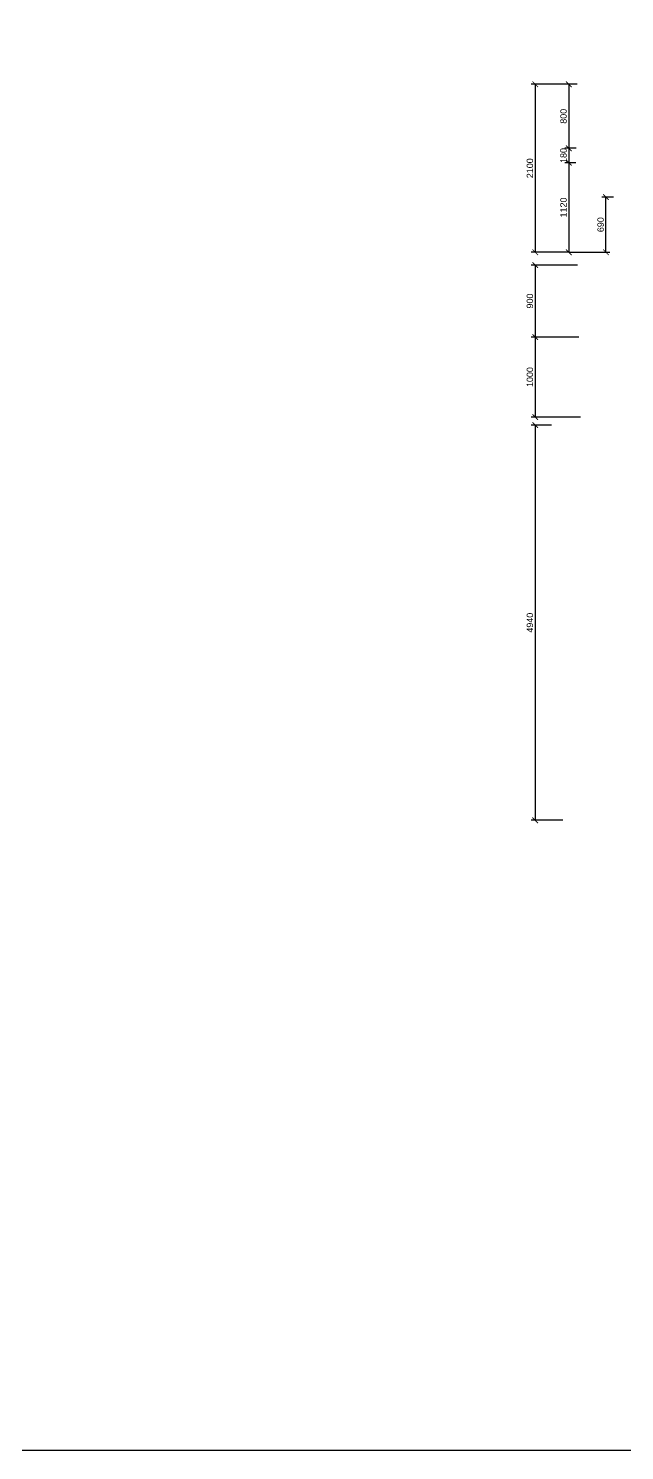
# Model space of a CAD drawing. Header units: metres. Extents: x -98677 to 89321, y -16450 to 242692.
# Drawn here: x -28492 to -21042, y 71362 to 89138 of the extents above; entities that cross this region are included whole.
import ezdxf

# ---------------------------------------------------------------- set-up
doc = ezdxf.new("R2010")
doc.units = ezdxf.units.M
doc.header["$LTSCALE"] = 0.001
doc.layers.add('Méret', color=7, linetype='Continuous')
doc.styles.add('dada', font='arial.ttf', dxfattribs={"height": 80})
doc.dimstyles.new('kicsi folyamatos', dxfattribs={"dimscale": 100, "dimtxt": 1, "dimasz": 0.7, "dimexe": 0.5, "dimexo": 0, "dimgap": 0.25, "dimtad": 1, "dimtxsty": 'dada', "dimblk1": 'ARCHTICK', "dimblk2": 'ARCHTICK', "dimsah": 1, "dimcen": 2.5, "dimadec": 0, "dimazin": 0, "dimtfac": 1, "dimtmove": 0, "dimatfit": 3, "dimldrblk": 'ARCHTICK', "dimfxl": 1, "dimarcsym": 0})

# ---------------------------------------------------------------- blocks, each defined once
blk = doc.blocks.new('_ArchTick')
at = {"color": 0, "linetype": 'ByBlock', "const_width": 0.15}
blk.add_lwpolyline([(-0.5, -0.5), (0.5, 0.5)], dxfattribs=at)
blk = doc.blocks.new('*D143')
at = {"layer": 'Defpoints', "color": 0, "ltscale": 10000}
for p in [(-21634, 88440), (-22159, 86340), (-21739, 86340)]:
    blk.add_point(p, dxfattribs=at)
at = {"layer": 'Méret', "color": 0, "lineweight": -2, "ltscale": 10000}
for p, q in [((-21634, 88440), (-22209, 88440)), ((-22159, 88440), (-22159, 86340)), ((-21739, 86340), (-22209, 86340))]:
    blk.add_line(p, q, dxfattribs=at)
at = {"layer": 'Méret', "color": 0, "lineweight": -2, "ltscale": 10000, "xscale": 70, "yscale": 70, "zscale": 70}
for p, rotation in [((-22159, 88440), 90), ((-22159, 86340), 270)]:
    blk.add_blockref('_ArchTick', p, dxfattribs=dict(at, rotation=rotation))
at = {"layer": 'Méret', "color": 0, "ltscale": 10000, "insert": (-22225, 87390), "char_height": 80, "attachment_point": 5, "rotation": 90, "style": 'dada'}
blk.add_mtext('2100', dxfattribs=at)
blk = doc.blocks.new('*D144')
at = {"layer": 'Defpoints', "color": 0, "ltscale": 10000}
for p in [(-21634, 88440), (-21739, 87640), (-21647, 87640)]:
    blk.add_point(p, dxfattribs=at)
at = {"layer": 'Méret', "color": 0, "lineweight": -2, "ltscale": 10000}
for p, q in [((-21634, 88440), (-21789, 88440)), ((-21739, 88440), (-21739, 87640)), ((-21647, 87640), (-21789, 87640))]:
    blk.add_line(p, q, dxfattribs=at)
at = {"layer": 'Méret', "color": 0, "lineweight": -2, "ltscale": 10000, "xscale": 70, "yscale": 70, "zscale": 70}
for p, rotation in [((-21739, 88440), 90), ((-21739, 87640), 270)]:
    blk.add_blockref('_ArchTick', p, dxfattribs=dict(at, rotation=rotation))
at = {"layer": 'Méret', "color": 0, "ltscale": 10000, "insert": (-21805, 88040), "char_height": 80, "attachment_point": 5, "rotation": 90, "style": 'dada'}
blk.add_mtext('800', dxfattribs=at)
blk = doc.blocks.new('*D145')
at = {"layer": 'Defpoints', "color": 0, "ltscale": 10000}
for p in [(-21739, 87640), (-21739, 87460), (-21652, 87460)]:
    blk.add_point(p, dxfattribs=at)
at = {"layer": 'Méret', "color": 0, "lineweight": -2, "ltscale": 10000}
for p, q in [((-21739, 87640), (-21789, 87640)), ((-21739, 87640), (-21739, 87460)), ((-21652, 87460), (-21789, 87460))]:
    blk.add_line(p, q, dxfattribs=at)
at = {"layer": 'Méret', "color": 0, "lineweight": -2, "ltscale": 10000, "xscale": 70, "yscale": 70, "zscale": 70}
for p, rotation in [((-21739, 87640), 90), ((-21739, 87460), 270)]:
    blk.add_blockref('_ArchTick', p, dxfattribs=dict(at, rotation=rotation))
at = {"layer": 'Méret', "color": 0, "ltscale": 10000, "insert": (-21805, 87550), "char_height": 80, "attachment_point": 5, "rotation": 90, "style": 'dada'}
blk.add_mtext('180', dxfattribs=at)
blk = doc.blocks.new('*D146')
at = {"layer": 'Defpoints', "color": 0, "ltscale": 10000}
for p in [(-21739, 87460), (-21739, 86340), (-21739, 86340)]:
    blk.add_point(p, dxfattribs=at)
at = {"layer": 'Méret', "color": 0, "lineweight": -2, "ltscale": 10000}
for p, q in [((-21739, 87460), (-21789, 87460)), ((-21739, 87460), (-21739, 86340)), ((-21739, 86340), (-21789, 86340))]:
    blk.add_line(p, q, dxfattribs=at)
at = {"layer": 'Méret', "color": 0, "lineweight": -2, "ltscale": 10000, "xscale": 70, "yscale": 70, "zscale": 70}
for p, rotation in [((-21739, 87460), 90), ((-21739, 86340), 270)]:
    blk.add_blockref('_ArchTick', p, dxfattribs=dict(at, rotation=rotation))
at = {"layer": 'Méret', "color": 0, "ltscale": 10000, "insert": (-21805, 86900), "char_height": 80, "attachment_point": 5, "rotation": 90, "style": 'dada'}
blk.add_mtext('1120', dxfattribs=at)
blk = doc.blocks.new('*D147')
at = {"layer": 'Defpoints', "color": 0, "ltscale": 10000}
for p in [(-21631, 86180), (-22159, 85280), (-21614, 85280)]:
    blk.add_point(p, dxfattribs=at)
at = {"layer": 'Méret', "color": 0, "lineweight": -2, "ltscale": 10000}
for p, q in [((-21631, 86180), (-22209, 86180)), ((-22159, 86180), (-22159, 85280)), ((-21614, 85280), (-22209, 85280))]:
    blk.add_line(p, q, dxfattribs=at)
at = {"layer": 'Méret', "color": 0, "lineweight": -2, "ltscale": 10000, "xscale": 70, "yscale": 70, "zscale": 70}
for p, rotation in [((-22159, 86180), 90), ((-22159, 85280), 270)]:
    blk.add_blockref('_ArchTick', p, dxfattribs=dict(at, rotation=rotation))
at = {"layer": 'Méret', "color": 0, "ltscale": 10000, "insert": (-22225, 85730), "char_height": 80, "attachment_point": 5, "rotation": 90, "style": 'dada'}
blk.add_mtext('900', dxfattribs=at)
blk = doc.blocks.new('*D148')
at = {"layer": 'Defpoints', "color": 0, "ltscale": 10000}
for p in [(-21954, 84180), (-22159, 79240), (-21812, 79240)]:
    blk.add_point(p, dxfattribs=at)
at = {"layer": 'Méret', "color": 0, "lineweight": -2, "ltscale": 10000}
for p, q in [((-21954, 84180), (-22209, 84180)), ((-22159, 84180), (-22159, 79240)), ((-21812, 79240), (-22209, 79240))]:
    blk.add_line(p, q, dxfattribs=at)
at = {"layer": 'Méret', "color": 0, "lineweight": -2, "ltscale": 10000, "xscale": 70, "yscale": 70, "zscale": 70}
for p, rotation in [((-22159, 84180), 90), ((-22159, 79240), 270)]:
    blk.add_blockref('_ArchTick', p, dxfattribs=dict(at, rotation=rotation))
at = {"layer": 'Méret', "color": 0, "ltscale": 10000, "insert": (-22225, 81710), "char_height": 80, "attachment_point": 5, "rotation": 90, "style": 'dada'}
blk.add_mtext('4940', dxfattribs=at)
blk = doc.blocks.new('*D153')
at = {"layer": 'Defpoints', "color": 0, "ltscale": 10000}
for p in [(-21614, 85280), (-22159, 84280), (-21593, 84280)]:
    blk.add_point(p, dxfattribs=at)
at = {"layer": 'Méret', "color": 0, "lineweight": -2, "ltscale": 10000}
for p, q in [((-21614, 85280), (-22209, 85280)), ((-22159, 85280), (-22159, 84280)), ((-21593, 84280), (-22209, 84280))]:
    blk.add_line(p, q, dxfattribs=at)
at = {"layer": 'Méret', "color": 0, "lineweight": -2, "ltscale": 10000, "xscale": 70, "yscale": 70, "zscale": 70}
for p, rotation in [((-22159, 85280), 90), ((-22159, 84280), 270)]:
    blk.add_blockref('_ArchTick', p, dxfattribs=dict(at, rotation=rotation))
at = {"layer": 'Méret', "color": 0, "ltscale": 10000, "insert": (-22225, 84780), "char_height": 80, "attachment_point": 5, "rotation": 90, "style": 'dada'}
blk.add_mtext('1000', dxfattribs=at)
blk = doc.blocks.new('*D325')
at = {"layer": 'Defpoints', "color": 0, "ltscale": 10000}
for p in [(-21275, 87030), (-21179, 87030), (-21739, 86340)]:
    blk.add_point(p, dxfattribs=at)
at = {"layer": 'Méret', "color": 0, "lineweight": -2, "ltscale": 10000}
for p, q in [((-21179, 87030), (-21325, 87030)), ((-21275, 86340), (-21275, 87030)), ((-21739, 86340), (-21225, 86340))]:
    blk.add_line(p, q, dxfattribs=at)
at = {"layer": 'Méret', "color": 0, "lineweight": -2, "ltscale": 10000, "xscale": 70, "yscale": 70, "zscale": 70}
for p, rotation in [((-21275, 87030), 90), ((-21275, 86340), 270)]:
    blk.add_blockref('_ArchTick', p, dxfattribs=dict(at, rotation=rotation))
at = {"layer": 'Méret', "color": 0, "ltscale": 10000, "insert": (-21341, 86685), "char_height": 80, "attachment_point": 5, "rotation": 90, "style": 'dada'}
blk.add_mtext('690', dxfattribs=at)

msp = doc.modelspace()

# ---------------------------------------------------------------- linework, layer by layer
at = {"ltscale": 10000}
msp.add_lwpolyline([(-49749.309, 99183.816), (15050.315, 99183.816), (15050.315, 71361.755), (-49749.309, 71361.755)], close=True, dxfattribs=at)

# ---------------------------------------------------------------- dimensions: what is measured, and where the dimension line sits
at = {"layer": 'Méret', "ltscale": 10000}
for base, p1, p2, picture, middle in [((-22158.733, 86339.815), (-21634.323, 88439.815), (-21738.983, 86339.815), '*D143', (-22224.579, 87389.815)), ((-21738.983, 87639.815), (-21634.323, 88439.815), (-21647.482, 87639.815), '*D144', (-21804.829, 88039.815)), ((-21738.983, 86339.815), (-21738.983, 87459.815), (-21738.983, 86339.815), '*D146', (-21804.829, 86899.815)), ((-21274.737, 87029.815), (-21738.983, 86339.815), (-21179.032, 87029.815), '*D325', (-21340.583, 86684.815)), ((-22158.733, 85279.815), (-21630.652, 86179.815), (-21614.452, 85279.815), '*D147', (-22224.579, 85729.815)), ((-22158.733, 84279.815), (-21614.452, 85279.815), (-21593.463, 84279.815), '*D153', (-22224.579, 84779.815)), ((-22158.733, 79239.815), (-21953.916, 84179.815), (-21811.999, 79239.815), '*D148', (-22224.579, 81709.815))]:
    dim = msp.add_linear_dim(base=base, p1=p1, p2=p2, angle=90, dimstyle='kicsi folyamatos', dxfattribs=at)
    dim.commit()
    dim.dimension.update_dxf_attribs({"geometry": picture, "text_midpoint": middle})
dim = msp.add_linear_dim(base=(-21738.983, 87459.815), p1=(-21738.983, 87639.815), p2=(-21651.517, 87459.815), angle=90, dimstyle='kicsi folyamatos', dxfattribs=at)
dim.commit()
dim.dimension.update_dxf_attribs({"geometry": '*D145', "text_midpoint": (-21738.983, 87549.815), "dimtype": 160})

doc.saveas('drawing.dxf')
